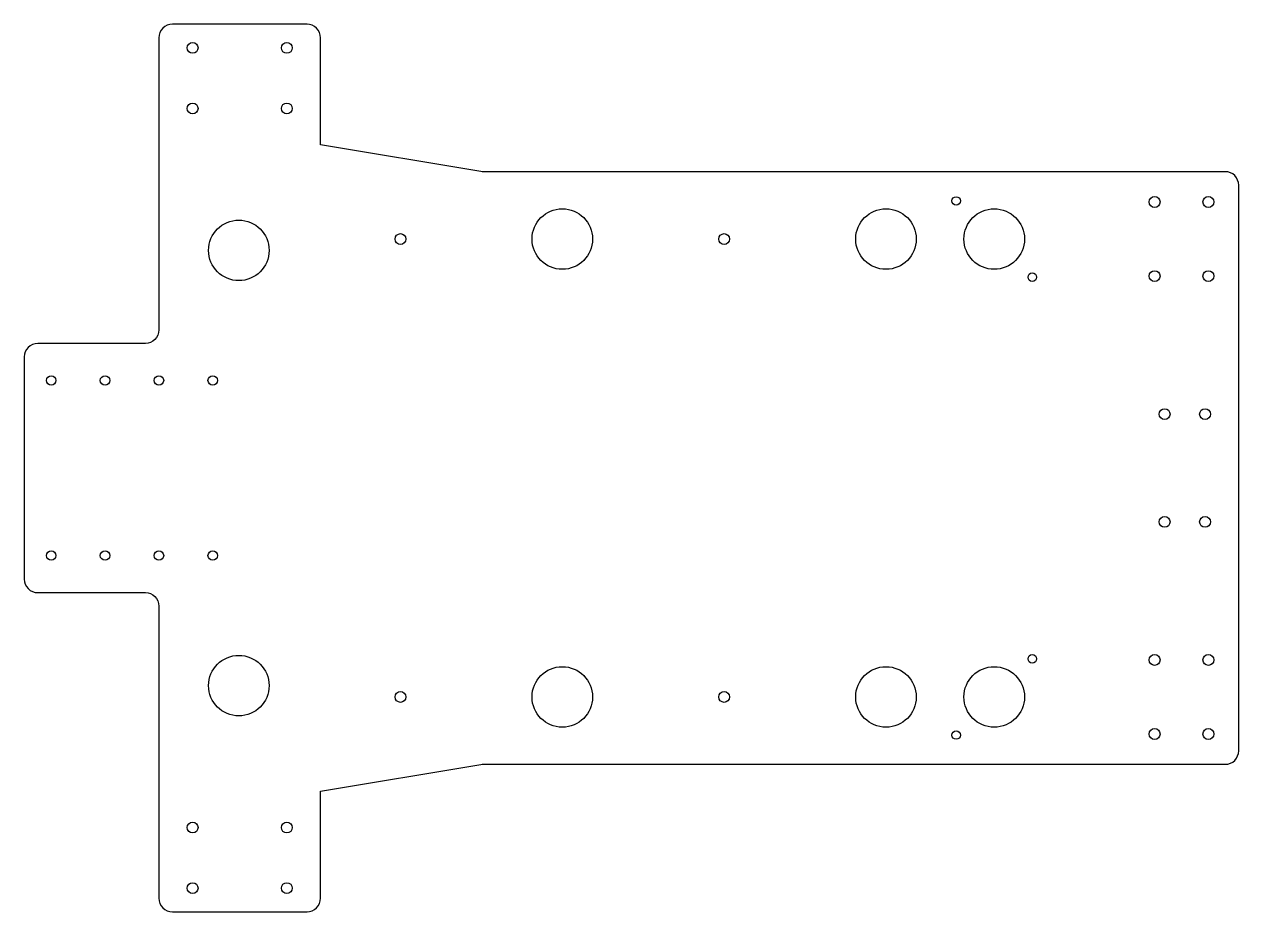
# Model space of a CAD drawing. Header units: inches. Extents: x -8.5 to 14, y -13.7 to 2.7.
import ezdxf

# ---------------------------------------------------------------- set-up
doc = ezdxf.new("R2010")
doc.units = ezdxf.units.IN
doc.header["$MEASUREMENT"] = 0

msp = doc.modelspace()

# ---------------------------------------------------------------- linework, layer by layer
msp.add_lwpolyline([(13.778, -11, 0.414214), (14.028, -10.75), (14.028, -0.25, 0.414214), (13.778, 0), (0, 0, -0.041311), (-0.041, 0.003), (-3.021, 0.5), (-3.021, 2.487, 0.414214), (-3.271, 2.737), (-5.771, 2.737, 0.414214), (-6.021, 2.487), (-6.021, -2.938, -0.414214), (-6.271, -3.188), (-8.271, -3.188, 0.414214), (-8.521, -3.438), (-8.521, -7.563, 0.414214), (-8.271, -7.813), (-6.271, -7.813, -0.414214), (-6.021, -8.063), (-6.021, -13.487, 0.414214), (-5.771, -13.737), (-3.271, -13.737, 0.414214), (-3.021, -13.487), (-3.021, -11.5), (-0.041, -11.003, -0.041311), (0, -11)], format="xyb", close=True)
for centre, radius in [((-5.396, 2.299), 0.101), ((-3.646, 2.299), 0.101), ((-5.396, 1.174), 0.101), ((-3.646, 1.174), 0.101), ((8.782, -0.543), 0.0795), ((12.466, -0.562), 0.101), ((13.466, -0.562), 0.101), ((-4.537, -1.46), 0.562), ((1.469, -1.25), 0.562), ((7.479, -1.25), 0.562), ((9.489, -1.25), 0.562), ((-1.536, -1.25), 0.101), ((4.474, -1.25), 0.101), ((10.196, -1.957), 0.0795), ((12.466, -1.938), 0.101), ((13.466, -1.938), 0.101), ((-8.021, -3.875), 0.0886), ((-7.021, -3.875), 0.0886), ((-6.021, -3.875), 0.0886), ((-5.021, -3.875), 0.0886), ((12.653, -4.5), 0.101), ((13.403, -4.5), 0.101), ((12.653, -6.5), 0.101), ((13.403, -6.5), 0.101), ((-8.021, -7.125), 0.0886), ((-7.021, -7.125), 0.0886), ((-6.021, -7.125), 0.0886), ((-5.021, -7.125), 0.0886), ((-4.537, -9.54), 0.562), ((10.196, -9.043), 0.0795), ((12.466, -9.063), 0.101), ((13.466, -9.063), 0.101), ((1.469, -9.75), 0.562), ((7.479, -9.75), 0.562), ((9.489, -9.75), 0.562), ((-1.536, -9.75), 0.101), ((4.474, -9.75), 0.101), ((12.466, -10.438), 0.101), ((13.466, -10.438), 0.101), ((8.782, -10.457), 0.0795), ((-5.396, -12.174), 0.101), ((-3.646, -12.174), 0.101), ((-5.396, -13.299), 0.101), ((-3.646, -13.299), 0.101)]:
    msp.add_circle(centre, radius)

doc.saveas('drawing.dxf')
